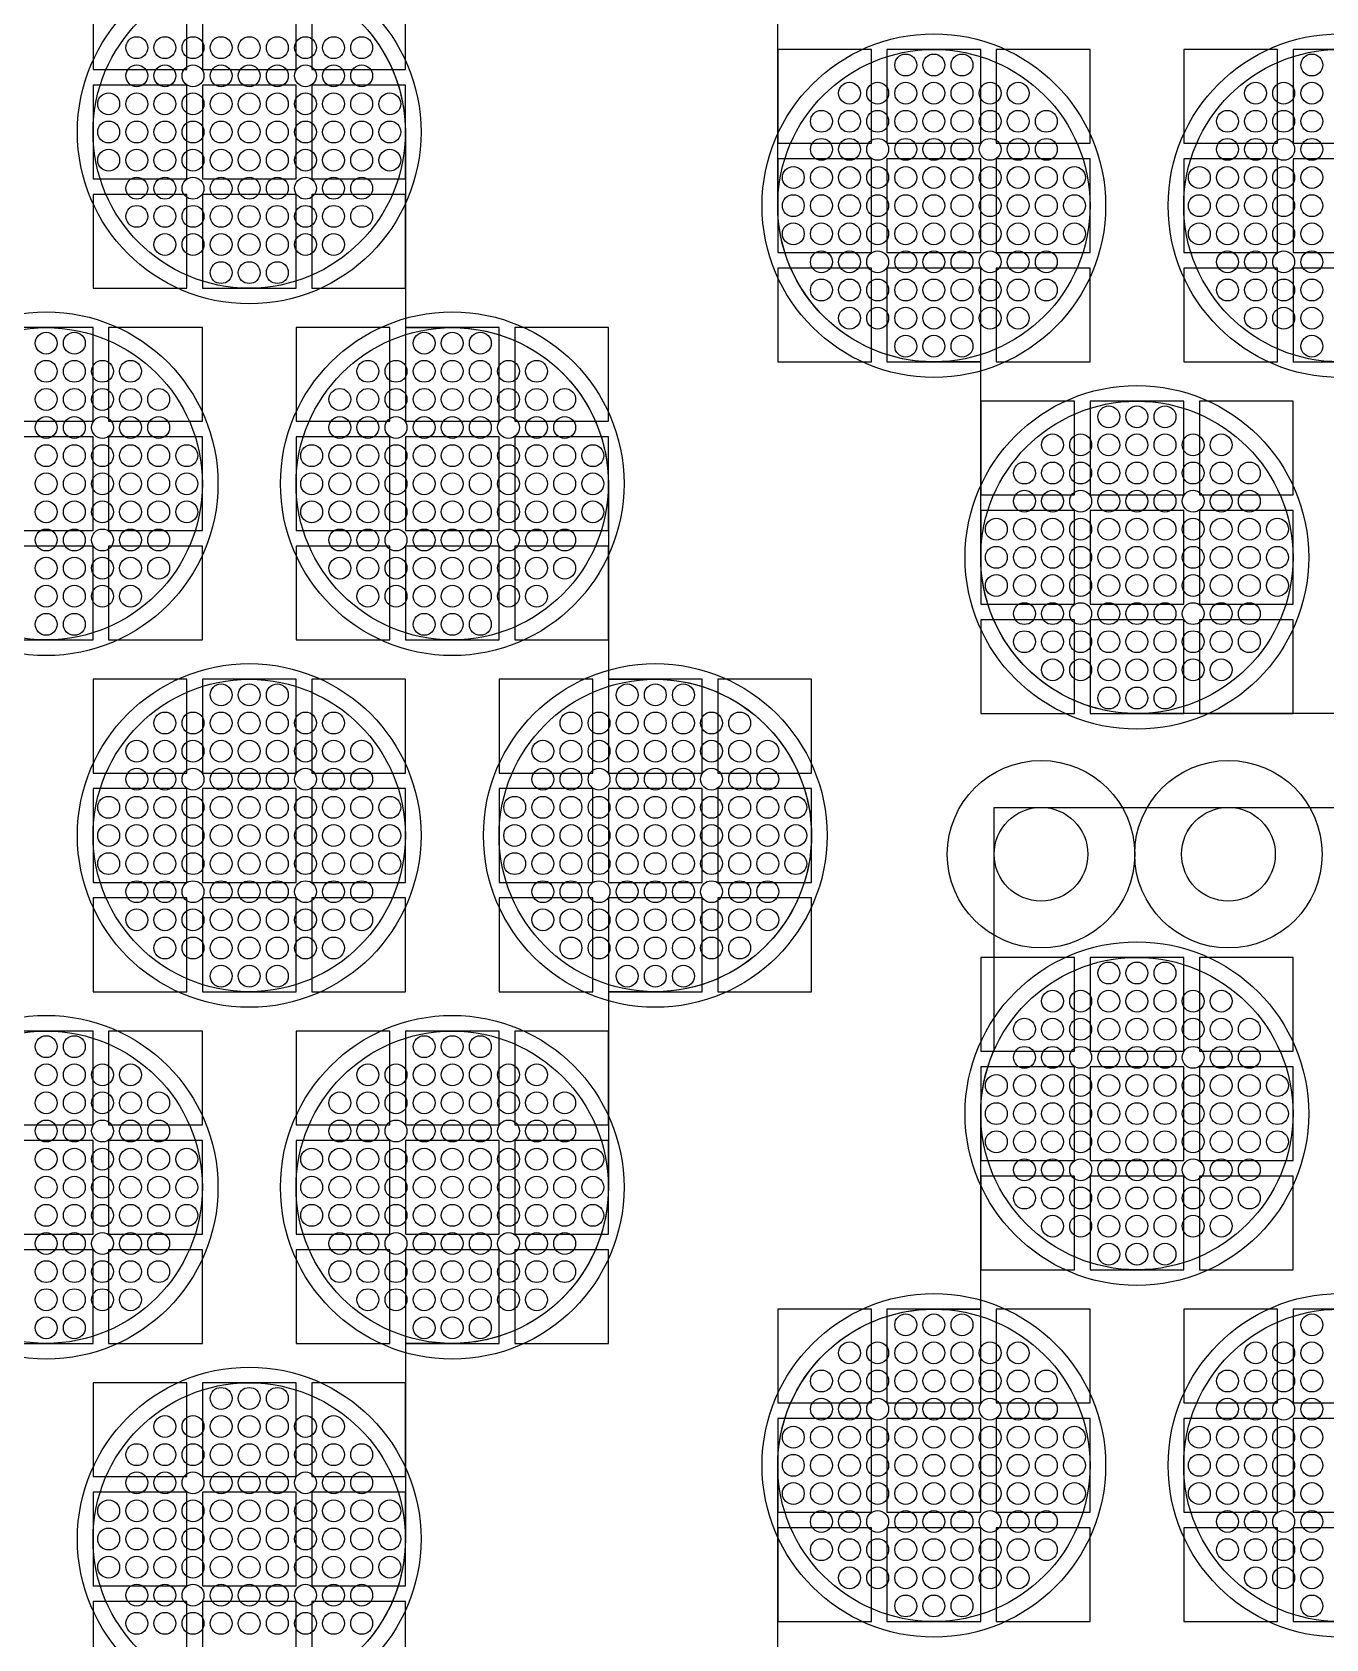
# Model space of a CAD drawing. Extents: x -49 to 54, y -38 to 38.
# Drawn here: x 35.98 to 40.12, y -19.85 to -14.71 of the extents above; entities that cross this region are included whole.
import ezdxf

# ---------------------------------------------------------------- set-up
doc = ezdxf.new("R2010")
doc.units = 0
for name, color, linetype in [('ADHESIVE_VIA_OPENINGS', 30, 'CONTINUOUS'), ('BACK_LAYER', 5, 'CONTINUOUS'), ('COND_LAYER_LOWER_ELECTRODE', 6, 'CONTINUOUS'), ('CONDUCTIVE_LAYER_BACK_LAYER', 2, 'CONTINUOUS'), ('EMITTER', 3, 'CONTINUOUS'), ('LOWER_ELECTRODE', 1, 'CONTINUOUS'), ('SUBSTRATE_VIA', 4, 'CONTINUOUS')]:
    doc.layers.add(name, color=color, linetype=linetype)

msp = doc.modelspace()

# ---------------------------------------------------------------- linework, layer by layer
at = {"layer": 'ADHESIVE_VIA_OPENINGS'}
for centre in [(39.207, -17.3401), (39.807, -17.3401)]:
    msp.add_circle(centre, 0.3, dxfattribs=at)
at = {"layer": 'BACK_LAYER'}
for points in [[(36.1721, -14.8286), (36.4721, -14.8286), (36.4721, -14.5286), (36.1721, -14.5286)], [(36.5221, -14.8286), (36.8221, -14.8286), (36.8221, -14.5286), (36.5221, -14.5286)], [(36.8721, -14.8286), (37.1721, -14.8286), (37.1721, -14.5286), (36.8721, -14.5286)], [(38.3639, -15.0642), (38.6639, -15.0642), (38.6639, -14.7642), (38.3639, -14.7642)], [(38.7139, -15.0642), (39.0139, -15.0642), (39.0139, -14.7642), (38.7139, -14.7642)], [(39.0639, -15.0642), (39.3639, -15.0642), (39.3639, -14.7642), (39.0639, -14.7642)], [(39.6639, -15.0642), (39.9639, -15.0642), (39.9639, -14.7642), (39.6639, -14.7642)], [(40.0139, -15.0642), (40.3139, -15.0642), (40.3139, -14.7642), (40.0139, -14.7642)], [(36.1721, -15.1786), (36.4721, -15.1786), (36.4721, -14.8786), (36.1721, -14.8786)], [(36.5221, -15.1786), (36.8221, -15.1786), (36.8221, -14.8786), (36.5221, -14.8786)], [(36.8721, -15.1786), (37.1721, -15.1786), (37.1721, -14.8786), (36.8721, -14.8786)], [(38.3639, -15.4142), (38.6639, -15.4142), (38.6639, -15.1142), (38.3639, -15.1142)], [(38.7139, -15.4142), (39.0139, -15.4142), (39.0139, -15.1142), (38.7139, -15.1142)], [(39.0639, -15.4142), (39.3639, -15.4142), (39.3639, -15.1142), (39.0639, -15.1142)], [(39.6639, -15.4142), (39.9639, -15.4142), (39.9639, -15.1142), (39.6639, -15.1142)], [(40.0139, -15.4142), (40.3139, -15.4142), (40.3139, -15.1142), (40.0139, -15.1142)], [(36.1721, -15.5286), (36.4721, -15.5286), (36.4721, -15.2286), (36.1721, -15.2286)], [(36.5221, -15.5286), (36.8221, -15.5286), (36.8221, -15.2286), (36.5221, -15.2286)], [(36.8721, -15.5286), (37.1721, -15.5286), (37.1721, -15.2286), (36.8721, -15.2286)], [(38.3639, -15.7642), (38.6639, -15.7642), (38.6639, -15.4642), (38.3639, -15.4642)], [(38.7139, -15.7642), (39.0139, -15.7642), (39.0139, -15.4642), (38.7139, -15.4642)], [(39.0639, -15.7642), (39.3639, -15.7642), (39.3639, -15.4642), (39.0639, -15.4642)], [(39.6639, -15.7642), (39.9639, -15.7642), (39.9639, -15.4642), (39.6639, -15.4642)], [(40.0139, -15.7642), (40.3139, -15.7642), (40.3139, -15.4642), (40.0139, -15.4642)], [(35.8721, -15.9544), (36.1721, -15.9544), (36.1721, -15.6544), (35.8721, -15.6544)], [(36.2221, -15.9544), (36.5221, -15.9544), (36.5221, -15.6544), (36.2221, -15.6544)], [(36.8221, -15.9544), (37.1221, -15.9544), (37.1221, -15.6544), (36.8221, -15.6544)], [(37.1721, -15.9544), (37.4721, -15.9544), (37.4721, -15.6544), (37.1721, -15.6544)], [(37.5221, -15.9544), (37.8221, -15.9544), (37.8221, -15.6544), (37.5221, -15.6544)], [(39.0139, -16.19), (39.3139, -16.19), (39.3139, -15.89), (39.0139, -15.89)], [(39.3639, -16.19), (39.6639, -16.19), (39.6639, -15.89), (39.3639, -15.89)], [(39.7139, -16.19), (40.0139, -16.19), (40.0139, -15.89), (39.7139, -15.89)], [(35.8721, -16.3044), (36.1721, -16.3044), (36.1721, -16.0044), (35.8721, -16.0044)], [(36.2221, -16.3044), (36.5221, -16.3044), (36.5221, -16.0044), (36.2221, -16.0044)], [(36.8221, -16.3044), (37.1221, -16.3044), (37.1221, -16.0044), (36.8221, -16.0044)], [(37.1721, -16.3044), (37.4721, -16.3044), (37.4721, -16.0044), (37.1721, -16.0044)], [(37.5221, -16.3044), (37.8221, -16.3044), (37.8221, -16.0044), (37.5221, -16.0044)], [(39.0139, -16.54), (39.3139, -16.54), (39.3139, -16.24), (39.0139, -16.24)], [(39.3639, -16.54), (39.6639, -16.54), (39.6639, -16.24), (39.3639, -16.24)], [(39.7139, -16.54), (40.0139, -16.54), (40.0139, -16.24), (39.7139, -16.24)], [(35.8721, -16.6544), (36.1721, -16.6544), (36.1721, -16.3544), (35.8721, -16.3544)], [(36.2221, -16.6544), (36.5221, -16.6544), (36.5221, -16.3544), (36.2221, -16.3544)], [(36.8221, -16.6544), (37.1221, -16.6544), (37.1221, -16.3544), (36.8221, -16.3544)], [(37.1721, -16.6544), (37.4721, -16.6544), (37.4721, -16.3544), (37.1721, -16.3544)], [(37.5221, -16.6544), (37.8221, -16.6544), (37.8221, -16.3544), (37.5221, -16.3544)], [(39.0139, -16.89), (39.3139, -16.89), (39.3139, -16.59), (39.0139, -16.59)], [(39.3639, -16.89), (39.6639, -16.89), (39.6639, -16.59), (39.3639, -16.59)], [(39.7139, -16.89), (40.0139, -16.89), (40.0139, -16.59), (39.7139, -16.59)], [(36.1721, -17.0802), (36.4721, -17.0802), (36.4721, -16.7802), (36.1721, -16.7802)], [(36.5221, -17.0802), (36.8221, -17.0802), (36.8221, -16.7802), (36.5221, -16.7802)], [(36.8721, -17.0802), (37.1721, -17.0802), (37.1721, -16.7802), (36.8721, -16.7802)], [(37.4721, -17.0802), (37.7721, -17.0802), (37.7721, -16.7802), (37.4721, -16.7802)], [(37.8221, -17.0802), (38.1221, -17.0802), (38.1221, -16.7802), (37.8221, -16.7802)], [(38.1721, -17.0802), (38.4721, -17.0802), (38.4721, -16.7802), (38.1721, -16.7802)], [(36.1721, -17.4302), (36.4721, -17.4302), (36.4721, -17.1302), (36.1721, -17.1302)], [(36.5221, -17.4302), (36.8221, -17.4302), (36.8221, -17.1302), (36.5221, -17.1302)], [(36.8721, -17.4302), (37.1721, -17.4302), (37.1721, -17.1302), (36.8721, -17.1302)], [(37.4721, -17.4302), (37.7721, -17.4302), (37.7721, -17.1302), (37.4721, -17.1302)], [(37.8221, -17.4302), (38.1221, -17.4302), (38.1221, -17.1302), (37.8221, -17.1302)], [(38.1721, -17.4302), (38.4721, -17.4302), (38.4721, -17.1302), (38.1721, -17.1302)], [(36.1721, -17.7802), (36.4721, -17.7802), (36.4721, -17.4802), (36.1721, -17.4802)], [(36.5221, -17.7802), (36.8221, -17.7802), (36.8221, -17.4802), (36.5221, -17.4802)], [(36.8721, -17.7802), (37.1721, -17.7802), (37.1721, -17.4802), (36.8721, -17.4802)], [(37.4721, -17.7802), (37.7721, -17.7802), (37.7721, -17.4802), (37.4721, -17.4802)], [(37.8221, -17.7802), (38.1221, -17.7802), (38.1221, -17.4802), (37.8221, -17.4802)], [(38.1721, -17.7802), (38.4721, -17.7802), (38.4721, -17.4802), (38.1721, -17.4802)], [(39.0139, -17.9704), (39.3139, -17.9704), (39.3139, -17.6704), (39.0139, -17.6704)], [(39.3639, -17.9704), (39.6639, -17.9704), (39.6639, -17.6704), (39.3639, -17.6704)], [(39.7139, -17.9704), (40.0139, -17.9704), (40.0139, -17.6704), (39.7139, -17.6704)], [(35.8721, -18.2061), (36.1721, -18.2061), (36.1721, -17.9061), (35.8721, -17.9061)], [(36.2221, -18.2061), (36.5221, -18.2061), (36.5221, -17.9061), (36.2221, -17.9061)], [(36.8221, -18.2061), (37.1221, -18.2061), (37.1221, -17.9061), (36.8221, -17.9061)], [(37.1721, -18.2061), (37.4721, -18.2061), (37.4721, -17.9061), (37.1721, -17.9061)], [(37.5221, -18.2061), (37.8221, -18.2061), (37.8221, -17.9061), (37.5221, -17.9061)], [(39.0139, -18.3204), (39.3139, -18.3204), (39.3139, -18.0204), (39.0139, -18.0204)], [(39.3639, -18.3204), (39.6639, -18.3204), (39.6639, -18.0204), (39.3639, -18.0204)], [(39.7139, -18.3204), (40.0139, -18.3204), (40.0139, -18.0204), (39.7139, -18.0204)], [(35.8721, -18.5561), (36.1721, -18.5561), (36.1721, -18.2561), (35.8721, -18.2561)], [(36.2221, -18.5561), (36.5221, -18.5561), (36.5221, -18.2561), (36.2221, -18.2561)], [(36.8221, -18.5561), (37.1221, -18.5561), (37.1221, -18.2561), (36.8221, -18.2561)], [(37.1721, -18.5561), (37.4721, -18.5561), (37.4721, -18.2561), (37.1721, -18.2561)], [(37.5221, -18.5561), (37.8221, -18.5561), (37.8221, -18.2561), (37.5221, -18.2561)], [(39.0139, -18.6704), (39.3139, -18.6704), (39.3139, -18.3704), (39.0139, -18.3704)], [(39.3639, -18.6704), (39.6639, -18.6704), (39.6639, -18.3704), (39.3639, -18.3704)], [(39.7139, -18.6704), (40.0139, -18.6704), (40.0139, -18.3704), (39.7139, -18.3704)], [(35.8721, -18.9061), (36.1721, -18.9061), (36.1721, -18.6061), (35.8721, -18.6061)], [(36.2221, -18.9061), (36.5221, -18.9061), (36.5221, -18.6061), (36.2221, -18.6061)], [(36.8221, -18.9061), (37.1221, -18.9061), (37.1221, -18.6061), (36.8221, -18.6061)], [(37.1721, -18.9061), (37.4721, -18.9061), (37.4721, -18.6061), (37.1721, -18.6061)], [(37.5221, -18.9061), (37.8221, -18.9061), (37.8221, -18.6061), (37.5221, -18.6061)], [(38.3639, -19.0962), (38.6639, -19.0962), (38.6639, -18.7962), (38.3639, -18.7962)], [(38.7139, -19.0962), (39.0139, -19.0962), (39.0139, -18.7962), (38.7139, -18.7962)], [(39.0639, -19.0962), (39.3639, -19.0962), (39.3639, -18.7962), (39.0639, -18.7962)], [(39.6639, -19.0962), (39.9639, -19.0962), (39.9639, -18.7962), (39.6639, -18.7962)], [(40.0139, -19.0962), (40.3139, -19.0962), (40.3139, -18.7962), (40.0139, -18.7962)], [(36.1721, -19.3319), (36.4721, -19.3319), (36.4721, -19.0319), (36.1721, -19.0319)], [(36.5221, -19.3319), (36.8221, -19.3319), (36.8221, -19.0319), (36.5221, -19.0319)], [(36.8721, -19.3319), (37.1721, -19.3319), (37.1721, -19.0319), (36.8721, -19.0319)], [(38.3639, -19.4462), (38.6639, -19.4462), (38.6639, -19.1462), (38.3639, -19.1462)], [(38.7139, -19.4462), (39.0139, -19.4462), (39.0139, -19.1462), (38.7139, -19.1462)], [(39.0639, -19.4462), (39.3639, -19.4462), (39.3639, -19.1462), (39.0639, -19.1462)], [(39.6639, -19.4462), (39.9639, -19.4462), (39.9639, -19.1462), (39.6639, -19.1462)], [(40.0139, -19.4462), (40.3139, -19.4462), (40.3139, -19.1462), (40.0139, -19.1462)], [(36.1721, -19.6819), (36.4721, -19.6819), (36.4721, -19.3819), (36.1721, -19.3819)], [(36.5221, -19.6819), (36.8221, -19.6819), (36.8221, -19.3819), (36.5221, -19.3819)], [(36.8721, -19.6819), (37.1721, -19.6819), (37.1721, -19.3819), (36.8721, -19.3819)], [(38.3639, -19.7962), (38.6639, -19.7962), (38.6639, -19.4962), (38.3639, -19.4962)], [(38.7139, -19.7962), (39.0139, -19.7962), (39.0139, -19.4962), (38.7139, -19.4962)], [(39.0639, -19.7962), (39.3639, -19.7962), (39.3639, -19.4962), (39.0639, -19.4962)], [(39.6639, -19.7962), (39.9639, -19.7962), (39.9639, -19.4962), (39.6639, -19.4962)], [(40.0139, -19.7962), (40.3139, -19.7962), (40.3139, -19.4962), (40.0139, -19.4962)], [(36.1721, -20.0319), (36.4721, -20.0319), (36.4721, -19.7319), (36.1721, -19.7319)], [(36.5221, -20.0319), (36.8221, -20.0319), (36.8221, -19.7319), (36.5221, -19.7319)], [(36.8721, -20.0319), (37.1721, -20.0319), (37.1721, -19.7319), (36.8721, -19.7319)]]:
    msp.add_lwpolyline(points, close=True, dxfattribs=at)
at = {"layer": 'COND_LAYER_LOWER_ELECTRODE'}
for centre in [(36.6721, -15.0286), (38.8639, -15.2642), (40.1639, -15.2642), (36.0221, -16.1544), (37.3221, -16.1544), (39.5139, -16.39), (36.6721, -17.2802), (37.9721, -17.2802), (39.5139, -18.1704), (36.0221, -18.4061), (37.3221, -18.4061), (38.8639, -19.2962), (40.1639, -19.2962), (36.6721, -19.5319)]:
    msp.add_circle(centre, 0.55, dxfattribs=at)
at = {"layer": 'CONDUCTIVE_LAYER_BACK_LAYER'}
for points in [[(42.1239, -16.8899), (39.504, -16.8899), (39.4841, -16.8891), (39.4643, -16.8876), (39.4446, -16.8852), (39.4249, -16.882), (39.4054, -16.8781), (39.3861, -16.8734), (39.367, -16.868), (39.3481, -16.8617), (39.3295, -16.8548), (39.3112, -16.8471), (39.2932, -16.8386), (39.2755, -16.8295), (39.2582, -16.8197), (39.2413, -16.8092), (39.2249, -16.798), (39.2089, -16.7862), (39.1934, -16.7738), (39.1784, -16.7607), (39.1639, -16.7471), (39.15, -16.7329), (39.1367, -16.7181), (39.1239, -16.7029), (39.1118, -16.6871), (39.1003, -16.6709), (39.0894, -16.6542), (39.0793, -16.6372), (39.0698, -16.6197), (39.061, -16.6018), (39.053, -16.5837), (39.0456, -16.5652), (39.039, -16.5464), (39.0332, -16.5274), (39.0281, -16.5082), (39.0238, -16.4888), (39.0203, -16.4692), (39.0175, -16.4495), (39.0155, -16.4298), (39.0143, -16.4099), (39.0139, -16.39), (39.0139, -15.7641), (38.854, -15.7641), (38.8341, -15.7633), (38.8143, -15.7617), (38.7946, -15.7594), (38.7749, -15.7562), (38.7554, -15.7523), (38.7361, -15.7476), (38.717, -15.7421), (38.6981, -15.7359), (38.6795, -15.7289), (38.6612, -15.7212), (38.6432, -15.7128), (38.6255, -15.7037), (38.6082, -15.6939), (38.5913, -15.6834), (38.5749, -15.6722), (38.5589, -15.6604), (38.5434, -15.6479), (38.5284, -15.6349), (38.5139, -15.6212), (38.5, -15.607), (38.4867, -15.5923), (38.4739, -15.577), (38.4618, -15.5613), (38.4503, -15.5451), (38.4394, -15.5284), (38.4293, -15.5113), (38.4198, -15.4938), (38.411, -15.476), (38.403, -15.4578), (38.3956, -15.4394), (38.389, -15.4206), (38.3832, -15.4016), (38.3781, -15.3824), (38.3738, -15.363), (38.3703, -15.3434), (38.3675, -15.3237), (38.3655, -15.3039), (38.3643, -15.2841), (38.3639, -15.2642), (38.3639, -14.6383)], [(37.0494, -14.7004), (37.0621, -14.7157), (37.0742, -14.7315), (37.0857, -14.7477), (37.0966, -14.7643), (37.1067, -14.7814), (37.1162, -14.7989), (37.125, -14.8167), (37.1331, -14.8349), (37.1404, -14.8534), (37.147, -14.8722), (37.1528, -14.8912), (37.1579, -14.9104), (37.1622, -14.9298), (37.1658, -14.9494), (37.1685, -14.969), (37.1705, -14.9888), (37.1717, -15.0087), (37.1721, -15.0286), (37.1721, -15.6545), (37.332, -15.6545), (37.3519, -15.6553), (37.3717, -15.6569), (37.3914, -15.6592), (37.4111, -15.6624), (37.4306, -15.6663), (37.4499, -15.671), (37.469, -15.6765), (37.4879, -15.6827), (37.5065, -15.6896), (37.5248, -15.6973), (37.5429, -15.7058), (37.5605, -15.7149), (37.5778, -15.7247), (37.5947, -15.7352), (37.6111, -15.7464), (37.6271, -15.7582), (37.6426, -15.7707), (37.6576, -15.7837), (37.6721, -15.7973), (37.686, -15.8115), (37.6994, -15.8263), (37.7121, -15.8415), (37.7242, -15.8573), (37.7357, -15.8735), (37.7466, -15.8902), (37.7567, -15.9073), (37.7662, -15.9247), (37.775, -15.9426), (37.7831, -15.9608), (37.7904, -15.9792), (37.797, -15.998), (37.8028, -16.017), (37.8079, -16.0362), (37.8122, -16.0556), (37.8158, -16.0752), (37.8185, -16.0949), (37.8205, -16.1147), (37.8217, -16.1345), (37.8221, -16.1544), (37.8221, -16.7803), (37.982, -16.7803), (38.0019, -16.7811), (38.0217, -16.7827), (38.0414, -16.7851), (38.0611, -16.7882), (38.0806, -16.7921), (38.0999, -16.7968), (38.119, -16.8023), (38.1379, -16.8085), (38.1565, -16.8155), (38.1748, -16.8232), (38.1929, -16.8316), (38.2105, -16.8407), (38.2278, -16.8506), (38.2447, -16.8611), (38.2611, -16.8722), (38.2771, -16.884), (38.2926, -16.8965), (38.3076, -16.9095), (38.3221, -16.9232), (38.336, -16.9374), (38.3494, -16.9521), (38.3621, -16.9674), (38.3742, -16.9831), (38.3857, -16.9993), (38.3966, -17.016), (38.4067, -17.0331), (38.4162, -17.0506), (38.425, -17.0684), (38.4331, -17.0866), (38.4404, -17.1051), (38.447, -17.1238), (38.4528, -17.1428), (38.4579, -17.162), (38.4622, -17.1815), (38.4658, -17.201), (38.4685, -17.2207), (38.4705, -17.2405), (38.4717, -17.2603), (38.4721, -17.2802), (38.4717, -17.3001), (38.4705, -17.3199), (38.4685, -17.3397), (38.4658, -17.3594), (38.4622, -17.379), (38.4579, -17.3984), (38.4528, -17.4176), (38.447, -17.4366), (38.4404, -17.4554), (38.4331, -17.4739), (38.425, -17.492), (38.4162, -17.5099), (38.4067, -17.5273), (38.3966, -17.5444), (38.3857, -17.5611), (38.3742, -17.5773), (38.3621, -17.5931), (38.3494, -17.6083), (38.336, -17.6231), (38.3221, -17.6373), (38.3076, -17.6509), (38.2926, -17.664), (38.2771, -17.6764), (38.2611, -17.6882), (38.2447, -17.6994), (38.2278, -17.7099), (38.2105, -17.7197), (38.1929, -17.7288), (38.1748, -17.7373), (38.1565, -17.745), (38.1379, -17.7519), (38.119, -17.7581), (38.0999, -17.7636), (38.0806, -17.7683), (38.0611, -17.7722), (38.0414, -17.7754), (38.0217, -17.7778), (38.0019, -17.7793), (37.982, -17.7801), (37.8221, -17.7801), (37.8221, -18.4061), (37.8217, -18.4259), (37.8205, -18.4458), (37.8185, -18.4656), (37.8158, -18.4853), (37.8122, -18.5048), (37.8079, -18.5242), (37.8028, -18.5434), (37.797, -18.5625), (37.7904, -18.5812), (37.7831, -18.5997), (37.775, -18.6179), (37.7662, -18.6357), (37.7567, -18.6532), (37.7466, -18.6703), (37.7357, -18.6869), (37.7242, -18.7032), (37.7121, -18.7189), (37.6994, -18.7342), (37.686, -18.7489), (37.6721, -18.7631), (37.6576, -18.7767), (37.6426, -18.7898), (37.6271, -18.8022), (37.6111, -18.814), (37.5947, -18.8252), (37.5778, -18.8357), (37.5605, -18.8455), (37.5429, -18.8547), (37.5248, -18.8631), (37.5065, -18.8708), (37.4879, -18.8778), (37.469, -18.884), (37.4499, -18.8894), (37.4306, -18.8941), (37.4111, -18.8981), (37.3914, -18.9012), (37.3717, -18.9036), (37.3519, -18.9052), (37.332, -18.906), (37.1721, -18.906), (37.1721, -19.5319), (37.1717, -19.5518), (37.1705, -19.5716), (37.1685, -19.5914), (37.1658, -19.6111), (37.1622, -19.6307), (37.1579, -19.6501), (37.1528, -19.6693), (37.147, -19.6883), (37.1404, -19.707), (37.1331, -19.7255), (37.125, -19.7437), (37.1162, -19.7615), (37.1067, -19.779), (37.0966, -19.7961), (37.0857, -19.8128), (37.0742, -19.829), (37.0621, -19.8447), (37.0494, -19.86)], [(38.3639, -19.9222), (38.3639, -19.2962), (38.3643, -19.2764), (38.3655, -19.2565), (38.3675, -19.2367), (38.3703, -19.217), (38.3738, -19.1975), (38.3781, -19.1781), (38.3832, -19.1589), (38.389, -19.1398), (38.3956, -19.1211), (38.403, -19.1026), (38.411, -19.0844), (38.4198, -19.0666), (38.4293, -19.0491), (38.4394, -19.032), (38.4503, -19.0154), (38.4618, -18.9991), (38.4739, -18.9834), (38.4867, -18.9681), (38.5, -18.9534), (38.5139, -18.9392), (38.5284, -18.9256), (38.5434, -18.9125), (38.5589, -18.9001), (38.5749, -18.8883), (38.5913, -18.8771), (38.6082, -18.8666), (38.6255, -18.8568), (38.6432, -18.8476), (38.6612, -18.8392), (38.6795, -18.8315), (38.6981, -18.8245), (38.717, -18.8183), (38.7361, -18.8129), (38.7554, -18.8082), (38.7749, -18.8042), (38.7946, -18.8011), (38.8143, -18.7987), (38.8341, -18.7971), (38.854, -18.7963), (39.0139, -18.7963), (39.0139, -18.1704), (39.0143, -18.1505), (39.0155, -18.1307), (39.0175, -18.1109), (39.0203, -18.0912), (39.0238, -18.0717), (39.0281, -18.0522), (39.0332, -18.033), (39.039, -18.014), (39.0456, -17.9953), (39.053, -17.9768), (39.057, -17.9676), (39.057, -17.1901), (40.8139, -17.1901)]]:
    msp.add_lwpolyline(points, dxfattribs=at)
at = {"layer": 'EMITTER'}
for centre in [(36.6721, -15.0286), (38.8639, -15.2642), (40.1639, -15.2642), (36.0221, -16.1544), (37.3221, -16.1544), (39.5139, -16.39), (36.6721, -17.2802), (37.9721, -17.2802), (39.5139, -18.1704), (36.0221, -18.4061), (37.3221, -18.4061), (38.8639, -19.2962), (40.1639, -19.2962), (36.6721, -19.5319)]:
    msp.add_circle(centre, 0.5, dxfattribs=at)
at = {"layer": 'LOWER_ELECTRODE'}
for centre in [(36.3121, -14.7586), (36.4021, -14.7586), (36.4921, -14.7586), (36.5821, -14.7586), (36.6721, -14.7586), (36.7621, -14.7586), (36.8521, -14.7586), (36.9421, -14.7586), (37.0321, -14.7586), (38.7739, -14.8142), (38.8639, -14.8142), (38.9539, -14.8142), (40.0739, -14.8142), (36.3121, -14.8486), (36.4021, -14.8486), (36.4921, -14.8486), (36.5821, -14.8486), (36.6721, -14.8486), (36.7621, -14.8486), (36.8521, -14.8486), (36.9421, -14.8486), (37.0321, -14.8486), (36.2221, -14.9386), (36.3121, -14.9386), (36.4021, -14.9386), (36.4921, -14.9386), (36.5821, -14.9386), (36.6721, -14.9386), (36.7621, -14.9386), (36.8521, -14.9386), (36.9421, -14.9386), (37.0321, -14.9386), (37.1221, -14.9386), (38.5939, -14.9042), (38.6839, -14.9042), (38.7739, -14.9042), (38.8639, -14.9042), (38.9539, -14.9042), (39.0439, -14.9042), (39.1339, -14.9042), (39.8939, -14.9042), (39.9839, -14.9042), (40.0739, -14.9042), (38.5039, -14.9942), (38.5939, -14.9942), (38.6839, -14.9942), (38.7739, -14.9942), (38.8639, -14.9942), (38.9539, -14.9942), (39.0439, -14.9942), (39.1339, -14.9942), (39.2239, -14.9942), (39.8039, -14.9942), (39.8939, -14.9942), (39.9839, -14.9942), (40.0739, -14.9942), (36.2221, -15.0286), (36.3121, -15.0286), (36.4021, -15.0286), (36.4921, -15.0286), (36.5821, -15.0286), (36.6721, -15.0286), (36.7621, -15.0286), (36.8521, -15.0286), (36.9421, -15.0286), (37.0321, -15.0286), (37.1221, -15.0286), (38.5039, -15.0842), (38.5939, -15.0842), (38.6839, -15.0842), (38.7739, -15.0842), (38.8639, -15.0842), (38.9539, -15.0842), (39.0439, -15.0842), (39.1339, -15.0842), (39.2239, -15.0842), (39.8039, -15.0842), (39.8939, -15.0842), (39.9839, -15.0842), (40.0739, -15.0842), (36.2221, -15.1186), (36.3121, -15.1186), (36.4021, -15.1186), (36.4921, -15.1186), (36.5821, -15.1186), (36.6721, -15.1186), (36.7621, -15.1186), (36.8521, -15.1186), (36.9421, -15.1186), (37.0321, -15.1186), (37.1221, -15.1186), (38.4139, -15.1742), (38.5039, -15.1742), (38.5939, -15.1742), (38.6839, -15.1742), (38.7739, -15.1742), (38.8639, -15.1742), (38.9539, -15.1742), (39.0439, -15.1742), (39.1339, -15.1742), (39.2239, -15.1742), (39.3139, -15.1742), (39.7139, -15.1742), (39.8039, -15.1742), (39.8939, -15.1742), (39.9839, -15.1742), (40.0739, -15.1742), (36.3121, -15.2086), (36.4021, -15.2086), (36.4921, -15.2086), (36.5821, -15.2086), (36.6721, -15.2086), (36.7621, -15.2086), (36.8521, -15.2086), (36.9421, -15.2086), (37.0321, -15.2086), (36.3121, -15.2986), (36.4021, -15.2986), (36.4921, -15.2986), (36.5821, -15.2986), (36.6721, -15.2986), (36.7621, -15.2986), (36.8521, -15.2986), (36.9421, -15.2986), (37.0321, -15.2986), (38.4139, -15.2642), (38.5039, -15.2642), (38.5939, -15.2642), (38.6839, -15.2642), (38.7739, -15.2642), (38.8639, -15.2642), (38.9539, -15.2642), (39.0439, -15.2642), (39.1339, -15.2642), (39.2239, -15.2642), (39.3139, -15.2642), (39.7139, -15.2642), (39.8039, -15.2642), (39.8939, -15.2642), (39.9839, -15.2642), (40.0739, -15.2642), (38.4139, -15.3542), (38.5039, -15.3542), (38.5939, -15.3542), (38.6839, -15.3542), (38.7739, -15.3542), (38.8639, -15.3542), (38.9539, -15.3542), (39.0439, -15.3542), (39.1339, -15.3542), (39.2239, -15.3542), (39.3139, -15.3542), (39.7139, -15.3542), (39.8039, -15.3542), (39.8939, -15.3542), (39.9839, -15.3542), (40.0739, -15.3542), (36.4021, -15.3886), (36.4921, -15.3886), (36.5821, -15.3886), (36.6721, -15.3886), (36.7621, -15.3886), (36.8521, -15.3886), (36.9421, -15.3886), (38.5039, -15.4442), (38.5939, -15.4442), (38.6839, -15.4442), (38.7739, -15.4442), (38.8639, -15.4442), (38.9539, -15.4442), (39.0439, -15.4442), (39.1339, -15.4442), (39.2239, -15.4442), (39.8039, -15.4442), (39.8939, -15.4442), (39.9839, -15.4442), (40.0739, -15.4442), (36.5821, -15.4786), (36.6721, -15.4786), (36.7621, -15.4786), (38.5039, -15.5342), (38.5939, -15.5342), (38.6839, -15.5342), (38.7739, -15.5342), (38.8639, -15.5342), (38.9539, -15.5342), (39.0439, -15.5342), (39.1339, -15.5342), (39.2239, -15.5342), (39.8039, -15.5342), (39.8939, -15.5342), (39.9839, -15.5342), (40.0739, -15.5342), (38.5939, -15.6242), (38.6839, -15.6242), (38.7739, -15.6242), (38.8639, -15.6242), (38.9539, -15.6242), (39.0439, -15.6242), (39.1339, -15.6242), (39.8939, -15.6242), (39.9839, -15.6242), (40.0739, -15.6242), (36.0221, -15.7044), (36.1121, -15.7044), (37.2321, -15.7044), (37.3221, -15.7044), (37.4121, -15.7044), (38.7739, -15.7142), (38.8639, -15.7142), (38.9539, -15.7142), (40.0739, -15.7142), (36.0221, -15.7944), (36.1121, -15.7944), (36.2021, -15.7944), (36.2921, -15.7944), (37.0521, -15.7944), (37.1421, -15.7944), (37.2321, -15.7944), (37.3221, -15.7944), (37.4121, -15.7944), (37.5021, -15.7944), (37.5921, -15.7944), (36.0221, -15.8844), (36.1121, -15.8844), (36.2021, -15.8844), (36.2921, -15.8844), (36.3821, -15.8844), (36.9621, -15.8844), (37.0521, -15.8844), (37.1421, -15.8844), (37.2321, -15.8844), (37.3221, -15.8844), (37.4121, -15.8844), (37.5021, -15.8844), (37.5921, -15.8844), (37.6821, -15.8844), (36.0221, -15.9744), (36.1121, -15.9744), (36.2021, -15.9744), (36.2921, -15.9744), (36.3821, -15.9744), (36.9621, -15.9744), (37.0521, -15.9744), (37.1421, -15.9744), (37.2321, -15.9744), (37.3221, -15.9744), (37.4121, -15.9744), (37.5021, -15.9744), (37.5921, -15.9744), (37.6821, -15.9744), (39.4239, -15.94), (39.5139, -15.94), (39.6039, -15.94), (36.0221, -16.0644), (36.1121, -16.0644), (36.2021, -16.0644), (36.2921, -16.0644), (36.3821, -16.0644), (36.4721, -16.0644), (36.8721, -16.0644), (36.9621, -16.0644), (37.0521, -16.0644), (37.1421, -16.0644), (37.2321, -16.0644), (37.3221, -16.0644), (37.4121, -16.0644), (37.5021, -16.0644), (37.5921, -16.0644), (37.6821, -16.0644), (37.7721, -16.0644), (39.2439, -16.03), (39.3339, -16.03), (39.4239, -16.03), (39.5139, -16.03), (39.6039, -16.03), (39.6939, -16.03), (39.7839, -16.03), (39.1539, -16.12), (39.2439, -16.12), (39.3339, -16.12), (39.4239, -16.12), (39.5139, -16.12), (39.6039, -16.12), (39.6939, -16.12), (39.7839, -16.12), (39.8739, -16.12), (36.0221, -16.1544), (36.1121, -16.1544), (36.2021, -16.1544), (36.2921, -16.1544), (36.3821, -16.1544), (36.4721, -16.1544), (36.8721, -16.1544), (36.9621, -16.1544), (37.0521, -16.1544), (37.1421, -16.1544), (37.2321, -16.1544), (37.3221, -16.1544), (37.4121, -16.1544), (37.5021, -16.1544), (37.5921, -16.1544), (37.6821, -16.1544), (37.7721, -16.1544), (39.1539, -16.21), (39.2439, -16.21), (39.3339, -16.21), (39.4239, -16.21), (39.5139, -16.21), (39.6039, -16.21), (39.6939, -16.21), (39.7839, -16.21), (39.8739, -16.21), (36.0221, -16.2444), (36.1121, -16.2444), (36.2021, -16.2444), (36.2921, -16.2444), (36.3821, -16.2444), (36.4721, -16.2444), (36.8721, -16.2444), (36.9621, -16.2444), (37.0521, -16.2444), (37.1421, -16.2444), (37.2321, -16.2444), (37.3221, -16.2444), (37.4121, -16.2444), (37.5021, -16.2444), (37.5921, -16.2444), (37.6821, -16.2444), (37.7721, -16.2444), (36.0221, -16.3344), (36.1121, -16.3344), (36.2021, -16.3344), (36.2921, -16.3344), (36.3821, -16.3344), (36.9621, -16.3344), (37.0521, -16.3344), (37.1421, -16.3344), (37.2321, -16.3344), (37.3221, -16.3344), (37.4121, -16.3344), (37.5021, -16.3344), (37.5921, -16.3344), (37.6821, -16.3344), (39.0639, -16.3), (39.1539, -16.3), (39.2439, -16.3), (39.3339, -16.3), (39.4239, -16.3), (39.5139, -16.3), (39.6039, -16.3), (39.6939, -16.3), (39.7839, -16.3), (39.8739, -16.3), (39.9639, -16.3), (36.0221, -16.4244), (36.1121, -16.4244), (36.2021, -16.4244), (36.2921, -16.4244), (36.3821, -16.4244), (36.9621, -16.4244), (37.0521, -16.4244), (37.1421, -16.4244), (37.2321, -16.4244), (37.3221, -16.4244), (37.4121, -16.4244), (37.5021, -16.4244), (37.5921, -16.4244), (37.6821, -16.4244), (39.0639, -16.39), (39.1539, -16.39), (39.2439, -16.39), (39.3339, -16.39), (39.4239, -16.39), (39.5139, -16.39), (39.6039, -16.39), (39.6939, -16.39), (39.7839, -16.39), (39.8739, -16.39), (39.9639, -16.39), (39.0639, -16.48), (39.1539, -16.48), (39.2439, -16.48), (39.3339, -16.48), (39.4239, -16.48), (39.5139, -16.48), (39.6039, -16.48), (39.6939, -16.48), (39.7839, -16.48), (39.8739, -16.48), (39.9639, -16.48), (36.0221, -16.5144), (36.1121, -16.5144), (36.2021, -16.5144), (36.2921, -16.5144), (37.0521, -16.5144), (37.1421, -16.5144), (37.2321, -16.5144), (37.3221, -16.5144), (37.4121, -16.5144), (37.5021, -16.5144), (37.5921, -16.5144), (39.1539, -16.57), (39.2439, -16.57), (39.3339, -16.57), (39.4239, -16.57), (39.5139, -16.57), (39.6039, -16.57), (39.6939, -16.57), (39.7839, -16.57), (39.8739, -16.57), (36.0221, -16.6044), (36.1121, -16.6044), (37.2321, -16.6044), (37.3221, -16.6044), (37.4121, -16.6044), (39.1539, -16.66), (39.2439, -16.66), (39.3339, -16.66), (39.4239, -16.66), (39.5139, -16.66), (39.6039, -16.66), (39.6939, -16.66), (39.7839, -16.66), (39.8739, -16.66), (39.2439, -16.75), (39.3339, -16.75), (39.4239, -16.75), (39.5139, -16.75), (39.6039, -16.75), (39.6939, -16.75), (39.7839, -16.75), (36.5821, -16.8302), (36.6721, -16.8302), (36.7621, -16.8302), (37.8821, -16.8302), (37.9721, -16.8302), (38.0621, -16.8302), (39.4239, -16.84), (39.5139, -16.84), (39.6039, -16.84), (36.4021, -16.9202), (36.4921, -16.9202), (36.5821, -16.9202), (36.6721, -16.9202), (36.7621, -16.9202), (36.8521, -16.9202), (36.9421, -16.9202), (37.7021, -16.9202), (37.7921, -16.9202), (37.8821, -16.9202), (37.9721, -16.9202), (38.0621, -16.9202), (38.1521, -16.9202), (38.2421, -16.9202), (36.3121, -17.0102), (36.4021, -17.0102), (36.4921, -17.0102), (36.5821, -17.0102), (36.6721, -17.0102), (36.7621, -17.0102), (36.8521, -17.0102), (36.9421, -17.0102), (37.0321, -17.0102), (37.6121, -17.0102), (37.7021, -17.0102), (37.7921, -17.0102), (37.8821, -17.0102), (37.9721, -17.0102), (38.0621, -17.0102), (38.1521, -17.0102), (38.2421, -17.0102), (38.3321, -17.0102), (36.3121, -17.1002), (36.4021, -17.1002), (36.4921, -17.1002), (36.5821, -17.1002), (36.6721, -17.1002), (36.7621, -17.1002), (36.8521, -17.1002), (36.9421, -17.1002), (37.0321, -17.1002), (37.6121, -17.1002), (37.7021, -17.1002), (37.7921, -17.1002), (37.8821, -17.1002), (37.9721, -17.1002), (38.0621, -17.1002), (38.1521, -17.1002), (38.2421, -17.1002), (38.3321, -17.1002), (36.2221, -17.1902), (36.3121, -17.1902), (36.4021, -17.1902), (36.4921, -17.1902), (36.5821, -17.1902), (36.6721, -17.1902), (36.7621, -17.1902), (36.8521, -17.1902), (36.9421, -17.1902), (37.0321, -17.1902), (37.1221, -17.1902), (37.5221, -17.1902), (37.6121, -17.1902), (37.7021, -17.1902), (37.7921, -17.1902), (37.8821, -17.1902), (37.9721, -17.1902), (38.0621, -17.1902), (38.1521, -17.1902), (38.2421, -17.1902), (38.3321, -17.1902), (38.4221, -17.1902), (36.2221, -17.2802), (36.3121, -17.2802), (36.4021, -17.2802), (36.4921, -17.2802), (36.5821, -17.2802), (36.6721, -17.2802), (36.7621, -17.2802), (36.8521, -17.2802), (36.9421, -17.2802), (37.0321, -17.2802), (37.1221, -17.2802), (37.5221, -17.2802), (37.6121, -17.2802), (37.7021, -17.2802), (37.7921, -17.2802), (37.8821, -17.2802), (37.9721, -17.2802), (38.0621, -17.2802), (38.1521, -17.2802), (38.2421, -17.2802), (38.3321, -17.2802), (38.4221, -17.2802), (36.2221, -17.3702), (36.3121, -17.3702), (36.4021, -17.3702), (36.4921, -17.3702), (36.5821, -17.3702), (36.6721, -17.3702), (36.7621, -17.3702), (36.8521, -17.3702), (36.9421, -17.3702), (37.0321, -17.3702), (37.1221, -17.3702), (37.5221, -17.3702), (37.6121, -17.3702), (37.7021, -17.3702), (37.7921, -17.3702), (37.8821, -17.3702), (37.9721, -17.3702), (38.0621, -17.3702), (38.1521, -17.3702), (38.2421, -17.3702), (38.3321, -17.3702), (38.4221, -17.3702), (36.3121, -17.4602), (36.4021, -17.4602), (36.4921, -17.4602), (36.5821, -17.4602), (36.6721, -17.4602), (36.7621, -17.4602), (36.8521, -17.4602), (36.9421, -17.4602), (37.0321, -17.4602), (37.6121, -17.4602), (37.7021, -17.4602), (37.7921, -17.4602), (37.8821, -17.4602), (37.9721, -17.4602), (38.0621, -17.4602), (38.1521, -17.4602), (38.2421, -17.4602), (38.3321, -17.4602), (36.3121, -17.5502), (36.4021, -17.5502), (36.4921, -17.5502), (36.5821, -17.5502), (36.6721, -17.5502), (36.7621, -17.5502), (36.8521, -17.5502), (36.9421, -17.5502), (37.0321, -17.5502), (37.6121, -17.5502), (37.7021, -17.5502), (37.7921, -17.5502), (37.8821, -17.5502), (37.9721, -17.5502), (38.0621, -17.5502), (38.1521, -17.5502), (38.2421, -17.5502), (38.3321, -17.5502), (36.4021, -17.6402), (36.4921, -17.6402), (36.5821, -17.6402), (36.6721, -17.6402), (36.7621, -17.6402), (36.8521, -17.6402), (36.9421, -17.6402), (37.7021, -17.6402), (37.7921, -17.6402), (37.8821, -17.6402), (37.9721, -17.6402), (38.0621, -17.6402), (38.1521, -17.6402), (38.2421, -17.6402), (39.4239, -17.7204), (39.5139, -17.7204), (39.6039, -17.7204), (36.5821, -17.7302), (36.6721, -17.7302), (36.7621, -17.7302), (37.8821, -17.7302), (37.9721, -17.7302), (38.0621, -17.7302), (39.2439, -17.8104), (39.3339, -17.8104), (39.4239, -17.8104), (39.5139, -17.8104), (39.6039, -17.8104), (39.6939, -17.8104), (39.7839, -17.8104), (39.1539, -17.9004), (39.2439, -17.9004), (39.3339, -17.9004), (39.4239, -17.9004), (39.5139, -17.9004), (39.6039, -17.9004), (39.6939, -17.9004), (39.7839, -17.9004), (39.8739, -17.9004), (36.0221, -17.9561), (36.1121, -17.9561), (37.2321, -17.9561), (37.3221, -17.9561), (37.4121, -17.9561), (39.1539, -17.9904), (39.2439, -17.9904), (39.3339, -17.9904), (39.4239, -17.9904), (39.5139, -17.9904), (39.6039, -17.9904), (39.6939, -17.9904), (39.7839, -17.9904), (39.8739, -17.9904), (36.0221, -18.0461), (36.1121, -18.0461), (36.2021, -18.0461), (36.2921, -18.0461), (37.0521, -18.0461), (37.1421, -18.0461), (37.2321, -18.0461), (37.3221, -18.0461), (37.4121, -18.0461), (37.5021, -18.0461), (37.5921, -18.0461), (39.0639, -18.0804), (39.1539, -18.0804), (39.2439, -18.0804), (39.3339, -18.0804), (39.4239, -18.0804), (39.5139, -18.0804), (39.6039, -18.0804), (39.6939, -18.0804), (39.7839, -18.0804), (39.8739, -18.0804), (39.9639, -18.0804), (36.0221, -18.1361), (36.1121, -18.1361), (36.2021, -18.1361), (36.2921, -18.1361), (36.3821, -18.1361), (36.9621, -18.1361), (37.0521, -18.1361), (37.1421, -18.1361), (37.2321, -18.1361), (37.3221, -18.1361), (37.4121, -18.1361), (37.5021, -18.1361), (37.5921, -18.1361), (37.6821, -18.1361), (39.0639, -18.1704), (39.1539, -18.1704), (39.2439, -18.1704), (39.3339, -18.1704), (39.4239, -18.1704), (39.5139, -18.1704), (39.6039, -18.1704), (39.6939, -18.1704), (39.7839, -18.1704), (39.8739, -18.1704), (39.9639, -18.1704), (36.0221, -18.2261), (36.1121, -18.2261), (36.2021, -18.2261), (36.2921, -18.2261), (36.3821, -18.2261), (36.9621, -18.2261), (37.0521, -18.2261), (37.1421, -18.2261), (37.2321, -18.2261), (37.3221, -18.2261), (37.4121, -18.2261), (37.5021, -18.2261), (37.5921, -18.2261), (37.6821, -18.2261), (39.0639, -18.2604), (39.1539, -18.2604), (39.2439, -18.2604), (39.3339, -18.2604), (39.4239, -18.2604), (39.5139, -18.2604), (39.6039, -18.2604), (39.6939, -18.2604), (39.7839, -18.2604), (39.8739, -18.2604), (39.9639, -18.2604), (36.0221, -18.3161), (36.1121, -18.3161), (36.2021, -18.3161), (36.2921, -18.3161), (36.3821, -18.3161), (36.4721, -18.3161), (36.8721, -18.3161), (36.9621, -18.3161), (37.0521, -18.3161), (37.1421, -18.3161), (37.2321, -18.3161), (37.3221, -18.3161), (37.4121, -18.3161), (37.5021, -18.3161), (37.5921, -18.3161), (37.6821, -18.3161), (37.7721, -18.3161), (39.1539, -18.3504), (39.2439, -18.3504), (39.3339, -18.3504), (39.4239, -18.3504), (39.5139, -18.3504), (39.6039, -18.3504), (39.6939, -18.3504), (39.7839, -18.3504), (39.8739, -18.3504), (36.0221, -18.4061), (36.1121, -18.4061), (36.2021, -18.4061), (36.2921, -18.4061), (36.3821, -18.4061), (36.4721, -18.4061), (36.8721, -18.4061), (36.9621, -18.4061), (37.0521, -18.4061), (37.1421, -18.4061), (37.2321, -18.4061), (37.3221, -18.4061), (37.4121, -18.4061), (37.5021, -18.4061), (37.5921, -18.4061), (37.6821, -18.4061), (37.7721, -18.4061), (39.1539, -18.4404), (39.2439, -18.4404), (39.3339, -18.4404), (39.4239, -18.4404), (39.5139, -18.4404), (39.6039, -18.4404), (39.6939, -18.4404), (39.7839, -18.4404), (39.8739, -18.4404), (36.0221, -18.4961), (36.1121, -18.4961), (36.2021, -18.4961), (36.2921, -18.4961), (36.3821, -18.4961), (36.4721, -18.4961), (36.8721, -18.4961), (36.9621, -18.4961), (37.0521, -18.4961), (37.1421, -18.4961), (37.2321, -18.4961), (37.3221, -18.4961), (37.4121, -18.4961), (37.5021, -18.4961), (37.5921, -18.4961), (37.6821, -18.4961), (37.7721, -18.4961), (39.2439, -18.5304), (39.3339, -18.5304), (39.4239, -18.5304), (39.5139, -18.5304), (39.6039, -18.5304), (39.6939, -18.5304), (39.7839, -18.5304), (36.0221, -18.5861), (36.1121, -18.5861), (36.2021, -18.5861), (36.2921, -18.5861), (36.3821, -18.5861), (36.9621, -18.5861), (37.0521, -18.5861), (37.1421, -18.5861), (37.2321, -18.5861), (37.3221, -18.5861), (37.4121, -18.5861), (37.5021, -18.5861), (37.5921, -18.5861), (37.6821, -18.5861), (39.4239, -18.6204), (39.5139, -18.6204), (39.6039, -18.6204), (36.0221, -18.6761), (36.1121, -18.6761), (36.2021, -18.6761), (36.2921, -18.6761), (36.3821, -18.6761), (36.9621, -18.6761), (37.0521, -18.6761), (37.1421, -18.6761), (37.2321, -18.6761), (37.3221, -18.6761), (37.4121, -18.6761), (37.5021, -18.6761), (37.5921, -18.6761), (37.6821, -18.6761), (36.0221, -18.7661), (36.1121, -18.7661), (36.2021, -18.7661), (36.2921, -18.7661), (37.0521, -18.7661), (37.1421, -18.7661), (37.2321, -18.7661), (37.3221, -18.7661), (37.4121, -18.7661), (37.5021, -18.7661), (37.5921, -18.7661), (36.0221, -18.8561), (36.1121, -18.8561), (37.2321, -18.8561), (37.3221, -18.8561), (37.4121, -18.8561), (38.7739, -18.8462), (38.8639, -18.8462), (38.9539, -18.8462), (40.0739, -18.8462), (38.5939, -18.9362), (38.6839, -18.9362), (38.7739, -18.9362), (38.8639, -18.9362), (38.9539, -18.9362), (39.0439, -18.9362), (39.1339, -18.9362), (39.8939, -18.9362), (39.9839, -18.9362), (40.0739, -18.9362), (38.5039, -19.0262), (38.5939, -19.0262), (38.6839, -19.0262), (38.7739, -19.0262), (38.8639, -19.0262), (38.9539, -19.0262), (39.0439, -19.0262), (39.1339, -19.0262), (39.2239, -19.0262), (39.8039, -19.0262), (39.8939, -19.0262), (39.9839, -19.0262), (40.0739, -19.0262), (36.5821, -19.0819), (36.6721, -19.0819), (36.7621, -19.0819), (38.5039, -19.1162), (38.5939, -19.1162), (38.6839, -19.1162), (38.7739, -19.1162), (38.8639, -19.1162), (38.9539, -19.1162), (39.0439, -19.1162), (39.1339, -19.1162), (39.2239, -19.1162), (39.8039, -19.1162), (39.8939, -19.1162), (39.9839, -19.1162), (40.0739, -19.1162), (36.4021, -19.1719), (36.4921, -19.1719), (36.5821, -19.1719), (36.6721, -19.1719), (36.7621, -19.1719), (36.8521, -19.1719), (36.9421, -19.1719), (38.4139, -19.2062), (38.5039, -19.2062), (38.5939, -19.2062), (38.6839, -19.2062), (38.7739, -19.2062), (38.8639, -19.2062), (38.9539, -19.2062), (39.0439, -19.2062), (39.1339, -19.2062), (39.2239, -19.2062), (39.3139, -19.2062), (39.7139, -19.2062), (39.8039, -19.2062), (39.8939, -19.2062), (39.9839, -19.2062), (40.0739, -19.2062), (36.3121, -19.2619), (36.4021, -19.2619), (36.4921, -19.2619), (36.5821, -19.2619), (36.6721, -19.2619), (36.7621, -19.2619), (36.8521, -19.2619), (36.9421, -19.2619), (37.0321, -19.2619), (38.4139, -19.2962), (38.5039, -19.2962), (38.5939, -19.2962), (38.6839, -19.2962), (38.7739, -19.2962), (38.8639, -19.2962), (38.9539, -19.2962), (39.0439, -19.2962), (39.1339, -19.2962), (39.2239, -19.2962), (39.3139, -19.2962), (39.7139, -19.2962), (39.8039, -19.2962), (39.8939, -19.2962), (39.9839, -19.2962), (40.0739, -19.2962), (36.3121, -19.3519), (36.4021, -19.3519), (36.4921, -19.3519), (36.5821, -19.3519), (36.6721, -19.3519), (36.7621, -19.3519), (36.8521, -19.3519), (36.9421, -19.3519), (37.0321, -19.3519), (38.4139, -19.3862), (38.5039, -19.3862), (38.5939, -19.3862), (38.6839, -19.3862), (38.7739, -19.3862), (38.8639, -19.3862), (38.9539, -19.3862), (39.0439, -19.3862), (39.1339, -19.3862), (39.2239, -19.3862), (39.3139, -19.3862), (39.7139, -19.3862), (39.8039, -19.3862), (39.8939, -19.3862), (39.9839, -19.3862), (40.0739, -19.3862), (36.2221, -19.4419), (36.3121, -19.4419), (36.4021, -19.4419), (36.4921, -19.4419), (36.5821, -19.4419), (36.6721, -19.4419), (36.7621, -19.4419), (36.8521, -19.4419), (36.9421, -19.4419), (37.0321, -19.4419), (37.1221, -19.4419), (38.5039, -19.4762), (38.5939, -19.4762), (38.6839, -19.4762), (38.7739, -19.4762), (38.8639, -19.4762), (38.9539, -19.4762), (39.0439, -19.4762), (39.1339, -19.4762), (39.2239, -19.4762), (39.8039, -19.4762), (39.8939, -19.4762), (39.9839, -19.4762), (40.0739, -19.4762), (36.2221, -19.5319), (36.3121, -19.5319), (36.4021, -19.5319), (36.4921, -19.5319), (36.5821, -19.5319), (36.6721, -19.5319), (36.7621, -19.5319), (36.8521, -19.5319), (36.9421, -19.5319), (37.0321, -19.5319), (37.1221, -19.5319), (38.5039, -19.5662), (38.5939, -19.5662), (38.6839, -19.5662), (38.7739, -19.5662), (38.8639, -19.5662), (38.9539, -19.5662), (39.0439, -19.5662), (39.1339, -19.5662), (39.2239, -19.5662), (39.8039, -19.5662), (39.8939, -19.5662), (39.9839, -19.5662), (40.0739, -19.5662), (36.2221, -19.6219), (36.3121, -19.6219), (36.4021, -19.6219), (36.4921, -19.6219), (36.5821, -19.6219), (36.6721, -19.6219), (36.7621, -19.6219), (36.8521, -19.6219), (36.9421, -19.6219), (37.0321, -19.6219), (37.1221, -19.6219), (38.5939, -19.6562), (38.6839, -19.6562), (38.7739, -19.6562), (38.8639, -19.6562), (38.9539, -19.6562), (39.0439, -19.6562), (39.1339, -19.6562), (39.8939, -19.6562), (39.9839, -19.6562), (40.0739, -19.6562), (36.3121, -19.7119), (36.4021, -19.7119), (36.4921, -19.7119), (36.5821, -19.7119), (36.6721, -19.7119), (36.7621, -19.7119), (36.8521, -19.7119), (36.9421, -19.7119), (37.0321, -19.7119), (38.7739, -19.7462), (38.8639, -19.7462), (38.9539, -19.7462), (40.0739, -19.7462), (36.3121, -19.8019), (36.4021, -19.8019), (36.4921, -19.8019), (36.5821, -19.8019), (36.6721, -19.8019), (36.7621, -19.8019), (36.8521, -19.8019), (36.9421, -19.8019), (37.0321, -19.8019)]:
    msp.add_circle(centre, 0.035, dxfattribs=at)
at = {"layer": 'SUBSTRATE_VIA'}
for centre in [(39.207, -17.3401), (39.807, -17.3401)]:
    msp.add_circle(centre, 0.15, dxfattribs=at)

doc.saveas('drawing.dxf')
